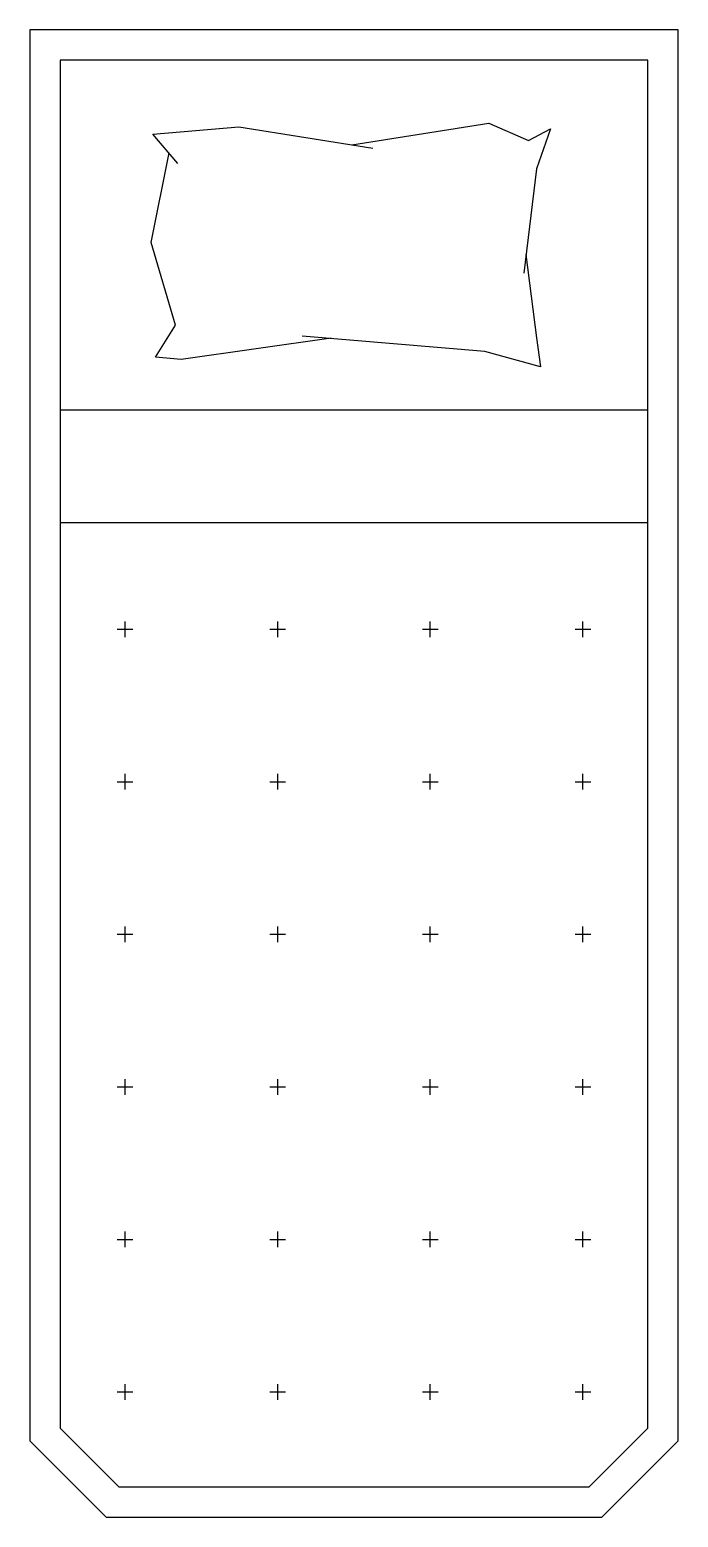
# Model space of a CAD drawing. Extents: x 32.91 to 33.76, y 25.88 to 27.83.
import ezdxf

# ---------------------------------------------------------------- set-up
doc = ezdxf.new("R2010")
doc.units = 0
doc.header["$MEASUREMENT"] = 0
doc.layers.add('A-MOBILIA', color=2, linetype='CONTINUOUS')
doc.layers.add('ESC50', color=1, linetype='CONTINUOUS')

msp = doc.modelspace()

# ---------------------------------------------------------------- linework, layer by layer
at = {"layer": 'A-MOBILIA'}
for p, q in [((33.0703, 27.6884), (33.1829, 27.698)), ((33.1829, 27.698), (33.3587, 27.6697)), ((33.3313, 27.6741), (33.5109, 27.7027)), ((33.5109, 27.7027), (33.5627, 27.6798)), ((33.5627, 27.6798), (33.5917, 27.6951)), ((33.5917, 27.6951), (33.573, 27.6427)), ((33.1031, 27.6499), (33.0703, 27.6884)), ((33.0682, 27.5464), (33.0917, 27.6636)), ((33.573, 27.6427), (33.5564, 27.5061)), ((33.1, 27.4377), (33.0682, 27.5464)), ((33.5594, 27.5305), (33.573, 27.4214)), ((33.0738, 27.3957), (33.1, 27.4377)), ((33.3042, 27.4206), (33.1076, 27.3928)), ((33.5054, 27.4033), (33.266, 27.4235)), ((33.573, 27.4214), (33.5786, 27.3833)), ((33.5786, 27.3833), (33.5054, 27.4033)), ((33.1076, 27.3928), (33.0738, 27.3957)), ((32.949, 27.3268), (33.719, 27.3268)), ((32.949, 27.1792), (33.719, 27.1792))]:
    msp.add_line(p, q, dxfattribs=at)
for points in [[(33.759, 25.9751), (33.759, 27.8251), (32.909, 27.8251), (32.909, 25.9751), (33.009, 25.8751), (33.659, 25.8751)], [(33.719, 25.9917), (33.719, 27.7851), (32.949, 27.7851), (32.949, 25.9917), (33.0256, 25.9151), (33.6424, 25.9151)]]:
    msp.add_lwpolyline(points, close=True, dxfattribs=at)
at = {"layer": 'ESC50'}
for p, q in [((33.034, 27.029), (33.034, 27.0495)), ((33.234, 27.029), (33.234, 27.0495)), ((33.434, 27.029), (33.434, 27.0495)), ((33.634, 27.029), (33.634, 27.0495)), ((33.0237, 27.0393), (33.0443, 27.0393)), ((33.2237, 27.0393), (33.2443, 27.0393)), ((33.4237, 27.0393), (33.4443, 27.0393)), ((33.6237, 27.0393), (33.6443, 27.0393)), ((33.0237, 26.8393), (33.0443, 26.8393)), ((33.034, 26.829), (33.034, 26.8495)), ((33.2237, 26.8393), (33.2443, 26.8393)), ((33.234, 26.829), (33.234, 26.8495)), ((33.4237, 26.8393), (33.4443, 26.8393)), ((33.434, 26.829), (33.434, 26.8495)), ((33.6237, 26.8393), (33.6443, 26.8393)), ((33.634, 26.829), (33.634, 26.8495)), ((33.0237, 26.6393), (33.0443, 26.6393)), ((33.034, 26.629), (33.034, 26.6495)), ((33.2237, 26.6393), (33.2443, 26.6393)), ((33.234, 26.629), (33.234, 26.6495)), ((33.4237, 26.6393), (33.4443, 26.6393)), ((33.434, 26.629), (33.434, 26.6495)), ((33.6237, 26.6393), (33.6443, 26.6393)), ((33.634, 26.629), (33.634, 26.6495)), ((33.034, 26.429), (33.034, 26.4495)), ((33.234, 26.429), (33.234, 26.4495)), ((33.434, 26.429), (33.434, 26.4495)), ((33.634, 26.429), (33.634, 26.4495)), ((33.0237, 26.4393), (33.0443, 26.4393)), ((33.2237, 26.4393), (33.2443, 26.4393)), ((33.4237, 26.4393), (33.4443, 26.4393)), ((33.6237, 26.4393), (33.6443, 26.4393)), ((33.034, 26.229), (33.034, 26.2495)), ((33.234, 26.229), (33.234, 26.2495)), ((33.434, 26.229), (33.434, 26.2495)), ((33.634, 26.229), (33.634, 26.2495)), ((33.0237, 26.2393), (33.0443, 26.2393)), ((33.2237, 26.2393), (33.2443, 26.2393)), ((33.4237, 26.2393), (33.4443, 26.2393)), ((33.6237, 26.2393), (33.6443, 26.2393)), ((33.0237, 26.0393), (33.0443, 26.0393)), ((33.034, 26.029), (33.034, 26.0495)), ((33.2237, 26.0393), (33.2443, 26.0393)), ((33.234, 26.029), (33.234, 26.0495)), ((33.4237, 26.0393), (33.4443, 26.0393)), ((33.434, 26.029), (33.434, 26.0495)), ((33.6237, 26.0393), (33.6443, 26.0393)), ((33.634, 26.029), (33.634, 26.0495))]:
    msp.add_line(p, q, dxfattribs=at)

doc.saveas('drawing.dxf')
